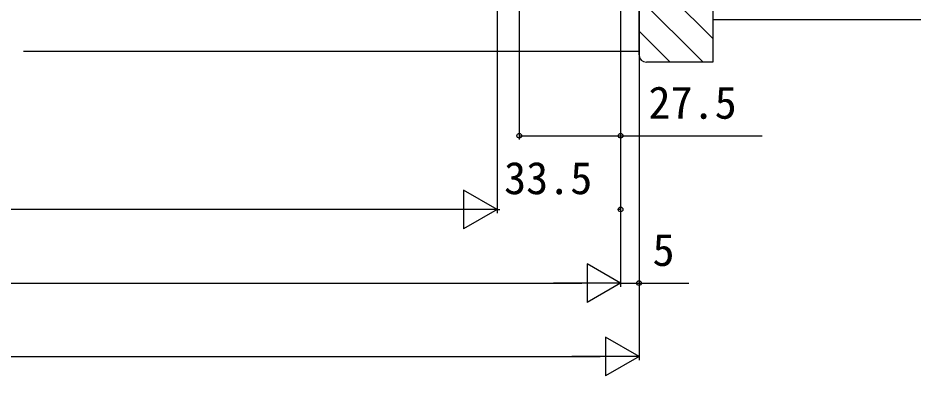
# Model space of a CAD drawing. Units: millimetres, scale not verified. Extents: x -525 to 525, y -783 to 778.
# Drawn here: x 116.5 to 361.5, y -640 to -542.8 of the extents above; entities that cross this region are included whole.
import ezdxf
from ezdxf.enums import TextEntityAlignment as Align

# ---------------------------------------------------------------- set-up
doc = ezdxf.new("R2010")
doc.units = ezdxf.units.MM
doc.header["$LTSCALE"] = 4
doc.layers.add('0-6_YKK_D', color=6, linetype='Continuous')
doc.layers.add('0-8_YSS_K', color=3, linetype='Continuous')
doc.styles.add('ＭＳ ゴシック', font='')
doc.styles.get('ＭＳ ゴシック').set_extended_font_data('MS Gothic')

msp = doc.modelspace()

# ---------------------------------------------------------------- linework, layer by layer
at = {"layer": '0-6_YKK_D'}
for p, q in [((252.5, -436.8), (252.5, -575.8)), ((280, -498.5), (280, -615.8)), ((280, -498.5), (280, -615.8)), ((280, -498.5), (280, -595.8)), ((280, -498.5), (280, -575.8)), ((246.5, -522.801), (246.5, -595.8)), ((246.5, -522.801), (246.5, -595.8)), ((285, -539.749), (285, -635.8)), ((285, -539.749), (285, -615.8)), ((246.5, -594.8), (237.407, -589.55)), ((237.407, -589.55), (237.407, -600.05)), ((236, -594.8), (-236, -594.8)), ((246.5, -594.8), (228.314, -594.8)), ((246.5, -594.8), (237.407, -600.05)), ((246.5, -594.8), (247.273, -594.8)), ((280, -594.8), (279.227, -594.8)), ((280, -614.8), (270.907, -609.55)), ((270.907, -609.55), (270.907, -620.05)), ((-269.5, -614.8), (269.5, -614.8)), ((280, -614.8), (261.814, -614.8)), ((280, -614.8), (270.907, -620.05)), ((285, -634.8), (275.907, -629.55)), ((275.907, -629.55), (275.907, -640.05)), ((-274.5, -634.8), (274.5, -634.8)), ((285, -634.8), (266.813, -634.8)), ((285, -634.8), (275.907, -640.05))]:
    msp.add_line(p, q, dxfattribs=at)
for points in [[(252.5, -574.8), (280, -574.8), (318.411, -574.8)], [(280, -614.8), (285, -614.8), (298.504, -614.8)]]:
    msp.add_lwpolyline(points, dxfattribs=at)
for centre in [(252.5, -574.8), (280, -574.8), (280, -594.8), (285, -614.8)]:
    msp.add_circle(centre, 0.637, dxfattribs=at)
at = {"layer": '0-8_YSS_K'}
for p, q in [((305, -548.403), (285, -528.403)), ((302.417, -554.8), (285, -537.383)), ((361.5, -543.3), (305, -543.3)), ((293.437, -554.8), (285, -546.363)), ((118, -551.8), (285, -551.8))]:
    msp.add_line(p, q, dxfattribs=at)
for points in [[(285, -552.8), (285, -466.8), (288, -466.8), (288, -454.8), (290, -452.8), (305, -452.8)], [(305, -452.8), (305, -554.8), (287, -554.8)]]:
    msp.add_lwpolyline(points, dxfattribs=at)
msp.add_arc((287, -552.8), 2, 180.00002, 270, dxfattribs=at)

# ---------------------------------------------------------------- texts
at = {"layer": '0-6_YKK_D', "style": 'ＭＳ ゴシック'}
for s, p in [('27.5', (287.57, -572.8)), ('33.5', (248.386, -593.3)), ('5', (288.664, -612.8))]:
    msp.add_text(s, height=8.798, dxfattribs=at).set_placement(p, align=Align.BOTTOM_LEFT)

doc.saveas('drawing.dxf')
